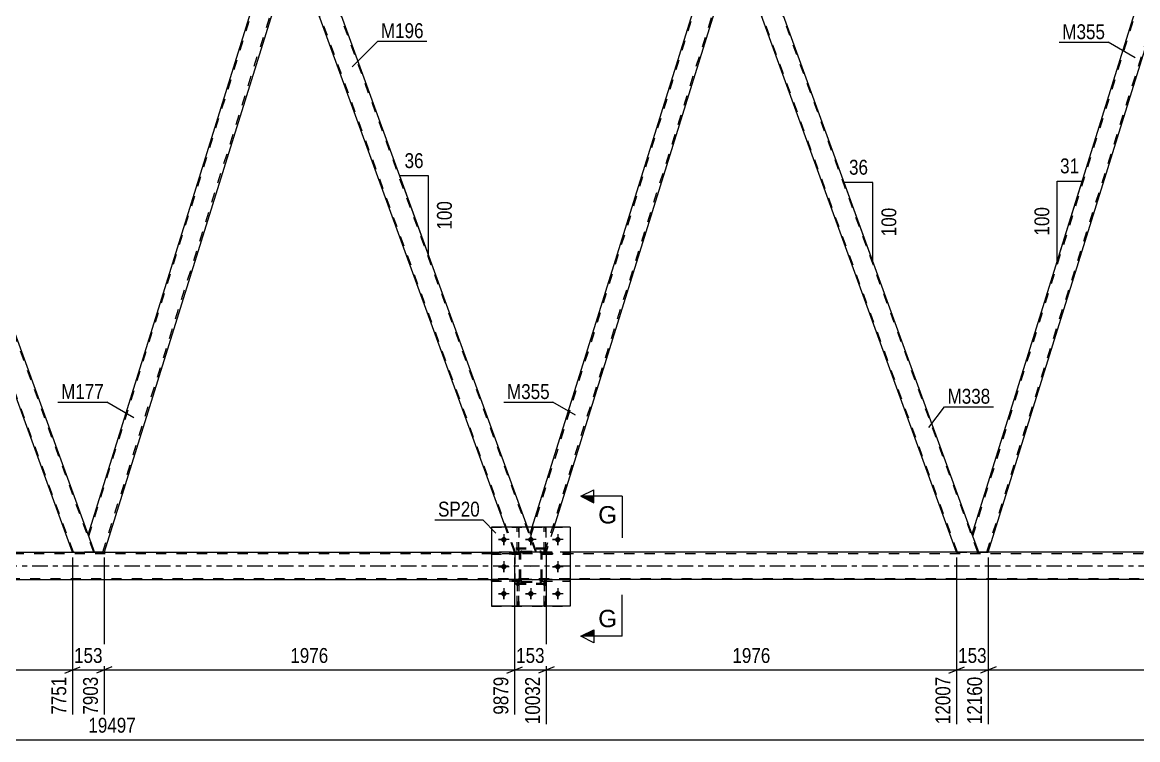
# Model space of a CAD drawing. Header units: millimetres. Extents: x 0 to 841, y 0 to 594.
# Drawn here: x 399.7 to 614.6, y 294.6 to 432.7 of the extents above; entities that cross this region are included whole.
import ezdxf

# ---------------------------------------------------------------- set-up
doc = ezdxf.new("R2010")
doc.units = ezdxf.units.MM
doc.linetypes.add('DXK_LINE_DOT2', pattern=[3.9198, 1.9599, -1.9599])
doc.linetypes.add('DXK_LINE_DOT3', pattern=[5.9187, 2.979, -0.9799, 0.9799, -0.9799])
doc.styles.add('Arial', font='ARIAL.TTF', dxfattribs={"height": 0.2})
doc.styles.add('Arial Narrow', font='ARIALN.TTF', dxfattribs={"height": 0.2})

# ---------------------------------------------------------------- blocks, each defined once
blk = doc.blocks.new('Part-318889761-1549 - 1356')
at = {"color": 7, "linetype": 'DXK_LINE_DOT2'}
for p, q in [((499.88, 325.15), (499.88, 325.47)), ((499.88, 325.47), (505.28, 325.47)), ((499.88, 325.15), (505.28, 325.15)), ((500.48, 325.15), (500.48, 325.47)), ((505.28, 325.47), (505.28, 325.15))]:
    blk.add_line(p, q, dxfattribs=at)
blk = doc.blocks.new('Part-318889761-1484 - 1356')
at = {"color": 7, "linetype": 'DXK_LINE_DOT2'}
for p, q in [((499.88, 330.35), (499.88, 330.67)), ((499.88, 330.67), (505.28, 330.67)), ((499.88, 330.35), (505.28, 330.35)), ((500.48, 330.35), (500.48, 330.67)), ((505.28, 330.67), (505.28, 330.35))]:
    blk.add_line(p, q, dxfattribs=at)
blk = doc.blocks.new('Part-318889761-1481 - 1356')
at = {"color": 2, "linetype": 'Continuous'}
for p, q in [((495.03, 335.51), (495.03, 335.51)), ((495.35, 335.51), (495.03, 335.51)), ((495.35, 335.51), (495.35, 335.51))]:
    blk.add_line(p, q, dxfattribs=at)
at = {"color": 7, "linetype": 'DXK_LINE_DOT2'}
for p, q in [((495.03, 330.67), (495.03, 335.51)), ((495.35, 330.67), (495.35, 335.51)), ((495.03, 331.27), (495.35, 331.27)), ((495.03, 330.67), (495.35, 330.67))]:
    blk.add_line(p, q, dxfattribs=at)
blk = doc.blocks.new('Part-318889761-1498 - 1356')
at = {"color": 7, "linetype": 'DXK_LINE_DOT2'}
for p, q in [((500.23, 320.31), (500.23, 325.15)), ((500.23, 325.15), (500.55, 325.15)), ((500.23, 324.55), (500.55, 324.55)), ((500.55, 325.15), (500.55, 320.31)), ((500.55, 320.31), (500.23, 320.31))]:
    blk.add_line(p, q, dxfattribs=at)
blk = doc.blocks.new('Part-318889761-1550 - 1356')
at = {"color": 7, "linetype": 'DXK_LINE_DOT2'}
for p, q in [((495.77, 330.87), (495.96, 330.91)), ((495.96, 330.91), (495.77, 330.87)), ((495.96, 330.91), (499.4, 330.91)), ((499.4, 330.91), (499.58, 330.87)), ((499.58, 330.87), (499.4, 330.91)), ((495.48, 330.43), (495.51, 330.61)), ((495.51, 330.61), (495.48, 330.43)), ((495.48, 325.39), (495.48, 330.43)), ((495.72, 330.43), (495.74, 330.52)), ((495.72, 325.39), (495.72, 330.43)), ((495.74, 330.52), (495.79, 330.6)), ((495.79, 330.6), (495.86, 330.65)), ((495.86, 330.65), (495.96, 330.67)), ((495.96, 330.67), (499.4, 330.67)), ((499.4, 330.67), (499.49, 330.65)), ((499.49, 330.65), (499.57, 330.6)), ((499.57, 330.6), (499.62, 330.52)), ((499.62, 330.52), (499.64, 330.43)), ((499.64, 325.39), (499.64, 330.43)), ((499.84, 330.61), (499.88, 330.43)), ((499.88, 330.43), (499.84, 330.61)), ((499.88, 325.39), (499.88, 330.43)), ((495.51, 325.21), (495.48, 325.39)), ((495.48, 325.39), (495.51, 325.21)), ((495.74, 325.3), (495.72, 325.39)), ((495.79, 325.22), (495.74, 325.3)), ((495.96, 324.91), (495.77, 324.95)), ((495.77, 324.95), (495.96, 324.91)), ((495.86, 325.17), (495.79, 325.22)), ((495.96, 325.15), (495.86, 325.17)), ((495.96, 325.15), (499.4, 325.15)), ((495.96, 324.91), (499.4, 324.91)), ((499.49, 325.17), (499.4, 325.15)), ((499.58, 324.95), (499.4, 324.91)), ((499.4, 324.91), (499.58, 324.95)), ((499.57, 325.22), (499.49, 325.17)), ((499.62, 325.3), (499.57, 325.22)), ((499.64, 325.39), (499.62, 325.3)), ((499.88, 325.39), (499.84, 325.21)), ((499.84, 325.21), (499.88, 325.39))]:
    blk.add_line(p, q, dxfattribs=at)
at = {"color": 7, "linetype": 'DXK_LINE_DOT3'}
blk.add_line((497.68, 327.91), (497.68, 327.91), dxfattribs=at)
at = {"color": 7, "linetype": 'DXK_LINE_DOT2'}
for centre, start, end in [((495.96, 330.43), 112.5, 157.5), ((495.96, 330.43), 112.5, 157.5), ((499.4, 330.43), 22.5, 67.5), ((499.4, 330.43), 22.5, 67.5), ((495.96, 325.39), 202.5, 247.5), ((495.96, 325.39), 202.5, 247.5), ((499.4, 325.39), 292.5, 337.5), ((499.4, 325.39), 292.5, 337.5)]:
    blk.add_arc(centre, 0.48, start, end, dxfattribs=at)
blk = doc.blocks.new('Part-318889761-1475 - 1356')
at = {"color": 7, "linetype": 'DXK_LINE_DOT2'}
for p, q in [((500.68, 331.31), (494.68, 331.31)), ((494.68, 324.51), (494.68, 331.31)), ((500.68, 324.51), (500.68, 331.31)), ((500.68, 324.51), (494.68, 324.51))]:
    blk.add_line(p, q, dxfattribs=at)
blk = doc.blocks.new('Part-318889761-1490 - 1356')
at = {"color": 2, "linetype": 'Continuous'}
for p, q in [((500.23, 335.51), (500.23, 335.51)), ((500.55, 335.51), (500.23, 335.51)), ((500.55, 335.51), (500.55, 335.51))]:
    blk.add_line(p, q, dxfattribs=at)
at = {"color": 7, "linetype": 'DXK_LINE_DOT2'}
for p, q in [((500.23, 330.67), (500.23, 335.51)), ((500.55, 330.67), (500.55, 335.51)), ((500.23, 331.27), (500.55, 331.27)), ((500.23, 330.67), (500.55, 330.67))]:
    blk.add_line(p, q, dxfattribs=at)
blk = doc.blocks.new('Part-318889761-1491 - 1356')
at = {"color": 7, "linetype": 'DXK_LINE_DOT2'}
for p, q in [((490.08, 325.47), (495.48, 325.47)), ((490.08, 325.15), (490.08, 325.47)), ((495.48, 325.15), (490.08, 325.15)), ((494.88, 325.15), (494.88, 325.47)), ((495.48, 325.47), (495.48, 325.15))]:
    blk.add_line(p, q, dxfattribs=at)
blk = doc.blocks.new('Part-318889761-1701 - 1356')
at = {"color": 7, "linetype": 'DXK_LINE_DOT2'}
for p, q in [((495.03, 330.67), (495.03, 335.51)), ((495.03, 335.51), (495.35, 335.51)), ((495.35, 335.51), (495.35, 330.67)), ((495.03, 331.27), (495.35, 331.27)), ((495.35, 330.67), (495.03, 330.67))]:
    blk.add_line(p, q, dxfattribs=at)
blk = doc.blocks.new('Part-318889761-1548 - 1356')
at = {"color": 7, "linetype": 'DXK_LINE_DOT2'}
for p, q in [((490.08, 330.67), (495.48, 330.67)), ((490.08, 330.35), (490.08, 330.67)), ((495.48, 330.35), (490.08, 330.35)), ((494.88, 330.35), (494.88, 330.67)), ((495.48, 330.67), (495.48, 330.35))]:
    blk.add_line(p, q, dxfattribs=at)
blk = doc.blocks.new('Bolt-318889761-1502 - 1356')
at = {"color": 1, "linetype": 'Continuous'}
for p, q in [((491.44, 333.11), (492.13, 333.11)), ((492.48, 334.15), (492.48, 333.46)), ((493.52, 333.11), (492.82, 333.11)), ((496.64, 333.11), (497.33, 333.11)), ((497.68, 334.15), (497.68, 333.46)), ((498.72, 333.11), (498.02, 333.11)), ((501.84, 333.11), (502.53, 333.11)), ((502.88, 334.15), (502.88, 333.46)), ((503.92, 333.11), (503.22, 333.11)), ((492.48, 332.07), (492.48, 332.76)), ((497.68, 332.07), (497.68, 332.76)), ((502.88, 332.07), (502.88, 332.76)), ((492.48, 328.95), (492.48, 328.26)), ((502.88, 328.95), (502.88, 328.26)), ((491.44, 327.91), (492.13, 327.91)), ((492.48, 326.87), (492.48, 327.56)), ((493.52, 327.91), (492.82, 327.91)), ((501.84, 327.91), (502.53, 327.91)), ((502.88, 326.87), (502.88, 327.56)), ((503.92, 327.91), (503.22, 327.91)), ((491.44, 322.71), (492.13, 322.71)), ((492.48, 323.75), (492.48, 323.06)), ((492.48, 321.67), (492.48, 322.36)), ((493.52, 322.71), (492.82, 322.71)), ((496.64, 322.71), (497.33, 322.71)), ((497.68, 323.75), (497.68, 323.06)), ((497.68, 321.67), (497.68, 322.36)), ((498.72, 322.71), (498.02, 322.71)), ((501.84, 322.71), (502.53, 322.71)), ((502.88, 323.75), (502.88, 323.06)), ((502.88, 321.67), (502.88, 322.36)), ((503.92, 322.71), (503.22, 322.71))]:
    blk.add_line(p, q, dxfattribs=at)
blk = doc.blocks.new('Part-318889761-1503 - 1356')
at = {"color": 7, "linetype": 'DXK_LINE_DOT2'}
for p, q in [((500.68, 331.45), (494.68, 331.45)), ((494.68, 324.65), (494.68, 331.45)), ((500.68, 324.65), (500.68, 331.45)), ((500.68, 324.65), (494.68, 324.65))]:
    blk.add_line(p, q, dxfattribs=at)
blk = doc.blocks.new('Part-318889761-1947 - 1356')
at = {"color": 7, "linetype": 'DXK_LINE_DOT2'}
for p, q in [((100.17, 330.45), (776.18, 330.46)), ((776.18, 330.7), (490.08, 330.7)), ((505.28, 330.7), (490.08, 330.7)), ((99.41, 325.65), (776.18, 325.66)), ((776.18, 325.42), (490.08, 325.42)), ((490.08, 325.42), (505.28, 325.42))]:
    blk.add_line(p, q, dxfattribs=at)
at = {"color": 2, "linetype": 'Continuous'}
for p, q in [((250.06, 330.69), (490.08, 330.7)), ((660.35, 330.7), (505.28, 330.7)), ((250.06, 325.41), (490.08, 325.42)), ((660.35, 325.42), (505.28, 325.42))]:
    blk.add_line(p, q, dxfattribs=at)
at = {"color": 7, "linetype": 'DXK_LINE_DOT3'}
blk.add_line((99.79, 328.05), (776.18, 328.06), dxfattribs=at)
blk = doc.blocks.new('Part-318889761-1580 - 1356')
at = {"color": 7, "linetype": 'DXK_LINE_DOT2'}
for p, q in [((495.77, 330.87), (495.96, 330.91)), ((495.96, 330.91), (495.77, 330.87)), ((495.96, 330.91), (499.4, 330.91)), ((499.4, 330.91), (499.58, 330.87)), ((499.58, 330.87), (499.4, 330.91)), ((495.48, 330.43), (495.51, 330.61)), ((495.51, 330.61), (495.48, 330.43)), ((495.48, 325.39), (495.48, 330.43)), ((495.72, 330.43), (495.74, 330.52)), ((495.72, 325.39), (495.72, 330.43)), ((495.74, 330.52), (495.79, 330.6)), ((495.79, 330.6), (495.86, 330.65)), ((495.86, 330.65), (495.96, 330.67)), ((495.96, 330.67), (499.4, 330.67)), ((499.4, 330.67), (499.49, 330.65)), ((499.49, 330.65), (499.57, 330.6)), ((499.57, 330.6), (499.62, 330.52)), ((499.62, 330.52), (499.64, 330.43)), ((499.64, 325.39), (499.64, 330.43)), ((499.84, 330.61), (499.88, 330.43)), ((499.88, 330.43), (499.84, 330.61)), ((499.88, 325.39), (499.88, 330.43)), ((495.51, 325.21), (495.48, 325.39)), ((495.48, 325.39), (495.51, 325.21)), ((495.74, 325.3), (495.72, 325.39)), ((495.79, 325.22), (495.74, 325.3)), ((495.96, 324.91), (495.77, 324.95)), ((495.77, 324.95), (495.96, 324.91)), ((495.86, 325.17), (495.79, 325.22)), ((495.96, 325.15), (495.86, 325.17)), ((495.96, 325.15), (499.4, 325.15)), ((495.96, 324.91), (499.4, 324.91)), ((499.49, 325.17), (499.4, 325.15)), ((499.58, 324.95), (499.4, 324.91)), ((499.4, 324.91), (499.58, 324.95)), ((499.57, 325.22), (499.49, 325.17)), ((499.62, 325.3), (499.57, 325.22)), ((499.64, 325.39), (499.62, 325.3)), ((499.88, 325.39), (499.84, 325.21)), ((499.84, 325.21), (499.88, 325.39))]:
    blk.add_line(p, q, dxfattribs=at)
at = {"color": 7, "linetype": 'DXK_LINE_DOT3'}
blk.add_line((497.68, 327.91), (497.68, 327.91), dxfattribs=at)
at = {"color": 7, "linetype": 'DXK_LINE_DOT2'}
for centre, start, end in [((495.96, 330.43), 112.5, 157.5), ((495.96, 330.43), 112.5, 157.5), ((499.4, 330.43), 22.5, 67.5), ((499.4, 330.43), 22.5, 67.5), ((495.96, 325.39), 202.5, 247.5), ((495.96, 325.39), 202.5, 247.5), ((499.4, 325.39), 292.5, 337.5), ((499.4, 325.39), 292.5, 337.5)]:
    blk.add_arc(centre, 0.48, start, end, dxfattribs=at)
blk = doc.blocks.new('Part-318889761-1643 - 1356')
at = {"color": 7, "linetype": 'DXK_LINE_DOT2'}
for p, q in [((497.67, 333.79), (534.09, 450.63)), ((534.34, 450.63), (533.83, 450.63)), ((500.39, 330.7), (536.96, 448.04)), ((537.1, 447.66), (537.08, 447.71)), ((537.1, 447.66), (537.08, 447.71)), ((497.53, 334.17), (497.95, 335.51)), ((502.14, 335.51), (500.64, 330.7)), ((498.79, 330.7), (497.53, 334.17)), ((500.64, 330.7), (498.79, 330.7))]:
    blk.add_line(p, q, dxfattribs=at)
at = {"color": 2, "linetype": 'Continuous'}
for p, q in [((497.95, 335.51), (533.83, 450.63)), ((536.02, 450.63), (534.34, 450.63)), ((537.08, 447.71), (536.02, 450.63)), ((502.14, 335.51), (537.1, 447.66))]:
    blk.add_line(p, q, dxfattribs=at)
blk = doc.blocks.new('Part-318889761-1665 - 1356')
at = {"color": 7, "linetype": 'DXK_LINE_DOT2'}
for p, q in [((536.04, 450.63), (536.02, 450.63)), ((536.02, 450.63), (536.36, 450.63)), ((537.08, 447.71), (536.02, 450.63)), ((579.84, 330.7), (536.19, 450.63)), ((540.27, 450.63), (539.93, 450.63)), ((539.93, 450.63), (540.1, 450.63)), ((583.76, 330.7), (540.1, 450.63)), ((583.93, 330.7), (582.68, 334.12)), ((579.67, 330.7), (583.93, 330.7))]:
    blk.add_line(p, q, dxfattribs=at)
at = {"color": 2, "linetype": 'Continuous'}
for p, q in [((539.93, 450.63), (536.36, 450.63)), ((582.68, 334.12), (540.27, 450.63)), ((579.67, 330.7), (537.08, 447.71))]:
    blk.add_line(p, q, dxfattribs=at)
blk = doc.blocks.new('Part-318889761-1680 - 1356')
at = {"color": 7, "linetype": 'DXK_LINE_DOT2'}
for p, q in [((495.03, 320.31), (495.03, 325.15)), ((495.03, 325.15), (495.35, 325.15)), ((495.03, 324.55), (495.35, 324.55)), ((495.35, 325.15), (495.35, 320.31)), ((495.35, 320.31), (495.03, 320.31))]:
    blk.add_line(p, q, dxfattribs=at)
blk = doc.blocks.new('Part-318889761-1690 - 1356')
at = {"color": 2, "linetype": 'Continuous'}
for p, q in [((365.28, 451.91), (365.31, 451.91)), ((365.31, 451.91), (365.38, 451.91)), ((365.38, 451.91), (365.62, 451.91)), ((369.54, 451.91), (365.62, 451.91)), ((412.41, 334.12), (369.54, 451.91)), ((409.4, 330.7), (366.81, 447.71))]:
    blk.add_line(p, q, dxfattribs=at)
at = {"color": 7, "linetype": 'DXK_LINE_DOT2'}
for p, q in [((365.28, 451.91), (365.38, 451.91)), ((365.28, 451.91), (366.81, 447.71)), ((409.57, 330.7), (365.45, 451.91)), ((365.47, 451.91), (365.45, 451.91)), ((365.45, 451.91), (365.47, 451.91)), ((365.49, 451.91), (365.47, 451.91)), ((413.49, 330.7), (369.37, 451.91)), ((413.66, 330.7), (412.41, 334.12)), ((413.66, 330.7), (409.4, 330.7))]:
    blk.add_line(p, q, dxfattribs=at)
blk = doc.blocks.new('Part-318889761-1900 - 1356')
at = {"color": 2, "linetype": 'Continuous'}
for p, q in [((582.66, 334.17), (618.97, 450.63)), ((621.15, 450.63), (619.47, 450.63)), ((622.21, 447.71), (621.15, 450.63)), ((585.77, 330.7), (622.23, 447.66)), ((583.93, 330.7), (582.68, 334.12))]:
    blk.add_line(p, q, dxfattribs=at)
at = {"color": 7, "linetype": 'DXK_LINE_DOT2'}
for p, q in [((582.8, 333.79), (619.22, 450.63)), ((619.47, 450.63), (618.97, 450.63)), ((585.52, 330.7), (622.1, 448.04)), ((622.23, 447.66), (622.21, 447.71)), ((622.23, 447.66), (622.21, 447.71)), ((582.68, 334.12), (582.66, 334.17)), ((583.93, 330.7), (585.77, 330.7))]:
    blk.add_line(p, q, dxfattribs=at)
blk = doc.blocks.new('Part-318889761-1776 - 1356')
at = {"color": 7, "linetype": 'DXK_LINE_DOT2'}
for p, q in [((490.08, 335.51), (505.28, 335.51)), ((490.08, 335.51), (490.08, 320.31)), ((505.28, 335.51), (505.28, 320.31)), ((490.08, 320.31), (505.28, 320.31))]:
    blk.add_line(p, q, dxfattribs=at)
blk = doc.blocks.new('Part-318889761-1824 - 1356')
at = {"color": 7, "linetype": 'DXK_LINE_DOT2'}
for p, q in [((495.35, 325.15), (495.03, 325.15)), ((495.03, 325.15), (495.03, 320.31)), ((495.03, 324.55), (495.35, 324.55)), ((495.35, 320.31), (495.35, 325.15)), ((495.03, 320.31), (495.35, 320.31))]:
    blk.add_line(p, q, dxfattribs=at)
blk = doc.blocks.new('Part-318889761-1857 - 1356')
at = {"color": 2, "linetype": 'Continuous'}
for p, q in [((450.42, 451.91), (450.44, 451.91)), ((450.44, 451.91), (450.52, 451.91)), ((450.52, 451.91), (450.76, 451.91)), ((450.76, 451.91), (454.67, 451.91)), ((497.04, 335.51), (454.67, 451.91)), ((492.78, 335.51), (451.95, 447.71))]:
    blk.add_line(p, q, dxfattribs=at)
at = {"color": 7, "linetype": 'DXK_LINE_DOT2'}
for p, q in [((450.42, 451.91), (450.52, 451.91)), ((451.95, 447.71), (450.42, 451.91)), ((494.71, 330.7), (450.59, 451.91)), ((450.6, 451.91), (450.59, 451.91)), ((450.59, 451.91), (450.6, 451.91)), ((450.63, 451.91), (450.6, 451.91)), ((498.62, 330.7), (454.5, 451.91)), ((494.54, 330.7), (492.78, 335.51)), ((498.79, 330.7), (497.04, 335.51)), ((498.79, 330.7), (494.54, 330.7))]:
    blk.add_line(p, q, dxfattribs=at)
blk = doc.blocks.new('Part-318889761-1863 - 1356')
at = {"color": 7, "linetype": 'DXK_LINE_DOT2'}
for p, q in [((500.55, 325.15), (500.23, 325.15)), ((500.23, 325.15), (500.23, 320.31)), ((500.23, 324.55), (500.55, 324.55)), ((500.55, 320.31), (500.55, 325.15)), ((500.23, 320.31), (500.55, 320.31))]:
    blk.add_line(p, q, dxfattribs=at)
blk = doc.blocks.new('Bolt-318889761-1864 - 1356')
at = {"linetype": 'Continuous'}
for points in [[(493, 333.11, -1), (491.96, 333.11, -1)], [(498.2, 333.11, -1), (497.16, 333.11, -1)], [(503.4, 333.11, -1), (502.36, 333.11, -1)], [(493, 327.91, -1), (491.96, 327.91, -1)], [(503.4, 327.91, -1), (502.36, 327.91, -1)], [(493, 322.71, -1), (491.96, 322.71, -1)], [(498.2, 322.71, -1), (497.16, 322.71, -1)], [(503.4, 322.71, -1), (502.36, 322.71, -1)]]:
    blk.add_hatch(color=1, dxfattribs=at).paths.add_polyline_path(points)
at = {"color": 1, "linetype": 'Continuous'}
for p, q in [((493.52, 333.11), (491.44, 333.11)), ((492.48, 334.15), (492.48, 332.07)), ((498.72, 333.11), (496.64, 333.11)), ((497.68, 334.15), (497.68, 332.07)), ((503.92, 333.11), (501.84, 333.11)), ((502.88, 334.15), (502.88, 332.07)), ((492.48, 328.95), (492.48, 326.87)), ((502.88, 328.95), (502.88, 326.87)), ((493.52, 327.91), (491.44, 327.91)), ((503.92, 327.91), (501.84, 327.91)), ((493.52, 322.71), (491.44, 322.71)), ((492.48, 323.75), (492.48, 321.67)), ((498.72, 322.71), (496.64, 322.71)), ((497.68, 323.75), (497.68, 321.67)), ((503.92, 322.71), (501.84, 322.71)), ((502.88, 323.75), (502.88, 321.67))]:
    blk.add_line(p, q, dxfattribs=at)
blk = doc.blocks.new('Part-318889761-1883 - 1356')
at = {"color": 7, "linetype": 'DXK_LINE_DOT2'}
for p, q in [((495.48, 325.47), (490.08, 325.47)), ((490.08, 325.47), (490.08, 325.15)), ((490.08, 325.15), (495.48, 325.15)), ((494.88, 325.15), (494.88, 325.47)), ((495.48, 325.15), (495.48, 325.47))]:
    blk.add_line(p, q, dxfattribs=at)
blk = doc.blocks.new('Part-318889761-1892 - 1356')
at = {"color": 7, "linetype": 'DXK_LINE_DOT2'}
for p, q in [((499.88, 330.67), (505.28, 330.67)), ((499.88, 330.67), (499.88, 330.35)), ((499.88, 330.35), (505.28, 330.35)), ((500.48, 330.35), (500.48, 330.67)), ((505.28, 330.35), (505.28, 330.67))]:
    blk.add_line(p, q, dxfattribs=at)
blk = doc.blocks.new('Part-318889761-1895 - 1356')
at = {"color": 7, "linetype": 'DXK_LINE_DOT2'}
for p, q in [((499.88, 325.47), (505.28, 325.47)), ((499.88, 325.47), (499.88, 325.15)), ((499.88, 325.15), (505.28, 325.15)), ((500.48, 325.15), (500.48, 325.47)), ((505.28, 325.15), (505.28, 325.47))]:
    blk.add_line(p, q, dxfattribs=at)
blk = doc.blocks.new('Part-318889761-1912 - 1356')
at = {"color": 2, "linetype": 'Continuous'}
for p, q in [((449.1, 451.91), (412.4, 334.17)), ((449.14, 451.91), (449.1, 451.91)), ((449.14, 451.91), (449.6, 451.91)), ((449.6, 451.91), (450.42, 451.91)), ((450.42, 451.91), (451.95, 447.71)), ((451.96, 447.66), (415.5, 330.7)), ((413.66, 330.7), (412.41, 334.12))]:
    blk.add_line(p, q, dxfattribs=at)
at = {"color": 7, "linetype": 'DXK_LINE_DOT2'}
for p, q in [((412.53, 333.79), (449.35, 451.91)), ((449.6, 451.91), (449.25, 451.91)), ((415.25, 330.7), (451.83, 448.04)), ((451.95, 447.71), (451.96, 447.66)), ((412.4, 334.17), (412.41, 334.12)), ((415.5, 330.7), (413.66, 330.7))]:
    blk.add_line(p, q, dxfattribs=at)
blk = doc.blocks.new('Part-318889761-1932 - 1356')
at = {"color": 7, "linetype": 'DXK_LINE_DOT2'}
for p, q in [((495.48, 330.67), (490.08, 330.67)), ((490.08, 330.67), (490.08, 330.35)), ((490.08, 330.35), (495.48, 330.35)), ((494.88, 330.35), (494.88, 330.67)), ((495.48, 330.35), (495.48, 330.67))]:
    blk.add_line(p, q, dxfattribs=at)
blk = doc.blocks.new('Part-318889761-1952 - 1356')
at = {"color": 2, "linetype": 'Continuous'}
for p, q in [((505.28, 335.51), (490.08, 335.51)), ((490.08, 335.51), (490.08, 320.31)), ((505.28, 335.51), (505.28, 320.31)), ((505.28, 320.31), (490.08, 320.31))]:
    blk.add_line(p, q, dxfattribs=at)
blk = doc.blocks.new('Part-318889761-1955 - 1356')
at = {"color": 7, "linetype": 'DXK_LINE_DOT2'}
for p, q in [((500.23, 330.67), (500.23, 335.51)), ((500.23, 335.51), (500.55, 335.51)), ((500.55, 335.51), (500.55, 330.67)), ((500.23, 331.27), (500.55, 331.27)), ((500.55, 330.67), (500.23, 330.67))]:
    blk.add_line(p, q, dxfattribs=at)
blk = doc.blocks.new('StraightDimension-318889761-37472 - 1356')
at = {"color": 7, "linetype": 'Continuous'}
for p, q in [((579.67, 329.7), (579.67, 297.59)), ((585.77, 329.7), (585.77, 297.59)), ((578.17, 307.43), (581.17, 308.63)), ((579.67, 308.03), (585.77, 308.03)), ((587.27, 308.63), (584.27, 307.43))]:
    blk.add_line(p, q, dxfattribs=at)
at = {"color": 0}
blk.add_wipeout([(586.06, 308.78), (586.06, 312.98), (579.38, 312.98), (579.38, 308.78)], dxfattribs=at)
at = {"color": 0, "linetype": 'Continuous'}
blk.add_wipeout([(585.17, 307.33), (580.97, 307.33), (580.97, 296.99), (585.17, 296.99)], dxfattribs=at)
at = {"color": 3, "style": 'Arial Narrow'}
blk.add_text('153', height=2.863, dxfattribs=at).set_placement((579.98, 309.38))
at = {"color": 3, "linetype": 'Continuous', "style": 'Arial Narrow'}
blk.add_text('12160', height=2.863, rotation=90.0002, dxfattribs=at).set_placement((584.57, 297.59))
blk = doc.blocks.new('StraightDimension-318889761-37473 - 1356')
at = {"color": 7, "linetype": 'Continuous'}
for p, q in [((500.64, 329.7), (500.64, 297.59)), ((579.67, 329.7), (579.67, 297.59)), ((502.14, 308.63), (499.14, 307.43)), ((500.64, 308.03), (579.67, 308.03)), ((578.17, 307.43), (581.17, 308.63))]:
    blk.add_line(p, q, dxfattribs=at)
at = {"color": 0}
blk.add_wipeout([(544.41, 308.78), (544.41, 312.98), (535.9, 312.98), (535.9, 308.78)], dxfattribs=at)
at = {"color": 0, "linetype": 'Continuous'}
blk.add_wipeout([(579.07, 307.33), (574.87, 307.33), (574.87, 296.99), (579.07, 296.99)], dxfattribs=at)
at = {"color": 3, "style": 'Arial Narrow'}
blk.add_text('1976', height=2.863, dxfattribs=at).set_placement((536.5, 309.38))
at = {"color": 3, "linetype": 'Continuous', "style": 'Arial Narrow'}
blk.add_text('12007', height=2.863, rotation=90.0002, dxfattribs=at).set_placement((578.47, 297.59))
blk = doc.blocks.new('StraightDimension-318889761-37474 - 1356')
at = {"color": 7, "linetype": 'Continuous'}
for p, q in [((494.54, 329.7), (494.54, 299.42)), ((500.64, 329.7), (500.64, 297.59)), ((493.04, 307.43), (496.04, 308.63)), ((494.54, 308.03), (500.64, 308.03)), ((502.14, 308.63), (499.14, 307.43))]:
    blk.add_line(p, q, dxfattribs=at)
at = {"color": 0}
blk.add_wipeout([(500.93, 308.78), (500.93, 312.98), (494.25, 312.98), (494.25, 308.78)], dxfattribs=at)
at = {"color": 0, "linetype": 'Continuous'}
blk.add_wipeout([(500.04, 307.33), (495.84, 307.33), (495.84, 296.99), (500.04, 296.99)], dxfattribs=at)
at = {"color": 3, "style": 'Arial Narrow'}
blk.add_text('153', height=2.863, dxfattribs=at).set_placement((494.85, 309.38))
at = {"color": 3, "linetype": 'Continuous', "style": 'Arial Narrow'}
blk.add_text('10032', height=2.863, rotation=90.0002, dxfattribs=at).set_placement((499.44, 297.59))
blk = doc.blocks.new('StraightDimension-318889761-2818 - 1356')
at = {"color": 7, "linetype": 'Continuous'}
blk.add_line((47.02, 294.6), (787.04, 294.6), dxfattribs=at)
at = {"color": 0}
blk.add_wipeout([(422.2, 295.35), (422.2, 299.55), (411.86, 299.55), (411.86, 295.35)], dxfattribs=at)
at = {"color": 3, "style": 'Arial Narrow'}
blk.add_text('19497', height=2.863, dxfattribs=at).set_placement((412.46, 295.95))
blk = doc.blocks.new('StraightDimension-318889761-37475 - 1356')
at = {"color": 7, "linetype": 'Continuous'}
for p, q in [((415.5, 329.7), (415.5, 299.42)), ((494.54, 329.7), (494.54, 299.42)), ((417, 308.63), (414, 307.43)), ((415.5, 308.03), (494.54, 308.03)), ((493.04, 307.43), (496.04, 308.63))]:
    blk.add_line(p, q, dxfattribs=at)
at = {"color": 0}
blk.add_wipeout([(459.28, 308.78), (459.28, 312.98), (450.76, 312.98), (450.76, 308.78)], dxfattribs=at)
at = {"color": 0, "linetype": 'Continuous'}
blk.add_wipeout([(493.94, 307.33), (489.74, 307.33), (489.74, 298.82), (493.94, 298.82)], dxfattribs=at)
at = {"color": 3, "style": 'Arial Narrow'}
blk.add_text('1976', height=2.863, dxfattribs=at).set_placement((451.36, 309.38))
at = {"color": 3, "linetype": 'Continuous', "style": 'Arial Narrow'}
blk.add_text('9879', height=2.863, rotation=90.0002, dxfattribs=at).set_placement((493.34, 299.42))
blk = doc.blocks.new('AngleDimension-318889761-2955 - 1356')
at = {"color": 7, "linetype": 'Continuous'}
for p, q in [((477.07, 390.39), (472.42, 403.16)), ((477.96, 403.16), (472.42, 403.16)), ((477.96, 387.94), (472.42, 403.16)), ((477.96, 387.94), (477.96, 403.16))]:
    blk.add_line(p, q, dxfattribs=at)
at = {"color": 0}
for points in [[(477.62, 404.06), (477.62, 408.26), (472.76, 408.26), (472.76, 404.06)], [(483.06, 398.89), (478.86, 398.89), (478.86, 392.21), (483.06, 392.21)]]:
    blk.add_wipeout(points, dxfattribs=at)
at = {"color": 3, "style": 'Arial Narrow'}
blk.add_text('36', height=2.863, dxfattribs=at).set_placement((473.36, 404.66))
blk.add_text('100', height=2.863, rotation=90.0002, dxfattribs=at).set_placement((482.46, 392.81))
blk = doc.blocks.new('AngleDimension-318889761-2969 - 1356')
at = {"color": 7, "linetype": 'Continuous'}
for p, q in [((599.03, 402.14), (603.85, 402.14)), ((599.03, 386.68), (603.85, 402.14)), ((599.03, 386.68), (599.03, 402.14)), ((599.54, 388.32), (603.85, 402.14))]:
    blk.add_line(p, q, dxfattribs=at)
at = {"color": 0}
for points in [[(603.87, 403.04), (603.87, 407.24), (599.01, 407.24), (599.01, 403.04)], [(598.13, 397.75), (593.93, 397.75), (593.93, 391.07), (598.13, 391.07)]]:
    blk.add_wipeout(points, dxfattribs=at)
at = {"color": 3, "style": 'Arial Narrow'}
blk.add_text('31', height=2.863, dxfattribs=at).set_placement((599.61, 403.64))
blk.add_text('100', height=2.863, rotation=90.0002, dxfattribs=at).set_placement((597.53, 391.67))
blk = doc.blocks.new('AngleDimension-318889761-2983 - 1356')
at = {"color": 7, "linetype": 'Continuous'}
for p, q in [((562.66, 389.11), (558.02, 401.88)), ((563.56, 401.88), (558.02, 401.88)), ((563.56, 386.66), (558.02, 401.88)), ((563.56, 386.66), (563.56, 401.88))]:
    blk.add_line(p, q, dxfattribs=at)
at = {"color": 0}
for points in [[(563.22, 402.78), (563.22, 406.98), (558.36, 406.98), (558.36, 402.78)], [(568.66, 397.61), (564.46, 397.61), (564.46, 390.93), (568.66, 390.93)]]:
    blk.add_wipeout(points, dxfattribs=at)
at = {"color": 3, "style": 'Arial Narrow'}
blk.add_text('36', height=2.863, dxfattribs=at).set_placement((558.96, 403.38))
blk.add_text('100', height=2.863, rotation=90.0002, dxfattribs=at).set_placement((568.06, 391.53))
blk = doc.blocks.new('StraightDimension-318889761-37471 - 1356')
at = {"color": 7, "linetype": 'Continuous'}
for p, q in [((585.77, 329.7), (585.77, 297.59)), ((664.8, 329.7), (664.8, 297.59)), ((587.27, 308.63), (584.27, 307.43)), ((585.77, 308.03), (664.8, 308.03)), ((663.3, 307.43), (666.3, 308.63))]:
    blk.add_line(p, q, dxfattribs=at)
at = {"color": 0}
blk.add_wipeout([(629.54, 308.78), (629.54, 312.98), (621.03, 312.98), (621.03, 308.78)], dxfattribs=at)
at = {"color": 0, "linetype": 'Continuous'}
blk.add_wipeout([(664.2, 307.33), (660, 307.33), (660, 296.99), (664.2, 296.99)], dxfattribs=at)
at = {"color": 3, "style": 'Arial Narrow'}
blk.add_text('1976', height=2.863, dxfattribs=at).set_placement((621.63, 309.38))
at = {"color": 3, "linetype": 'Continuous', "style": 'Arial Narrow'}
blk.add_text('14136', height=2.863, rotation=90.0002, dxfattribs=at).set_placement((663.6, 297.59))
blk = doc.blocks.new('StraightDimension-318889761-37476 - 1356')
at = {"color": 7, "linetype": 'Continuous'}
for p, q in [((409.4, 329.7), (409.4, 299.42)), ((415.5, 329.7), (415.5, 299.42)), ((407.9, 307.43), (410.9, 308.63)), ((409.4, 308.03), (415.5, 308.03)), ((417, 308.63), (414, 307.43))]:
    blk.add_line(p, q, dxfattribs=at)
at = {"color": 0}
blk.add_wipeout([(415.8, 308.78), (415.8, 312.98), (409.11, 312.98), (409.11, 308.78)], dxfattribs=at)
at = {"color": 0, "linetype": 'Continuous'}
blk.add_wipeout([(414.9, 307.33), (410.7, 307.33), (410.7, 298.82), (414.9, 298.82)], dxfattribs=at)
at = {"color": 3, "style": 'Arial Narrow'}
blk.add_text('153', height=2.863, dxfattribs=at).set_placement((409.71, 309.38))
at = {"color": 3, "linetype": 'Continuous', "style": 'Arial Narrow'}
blk.add_text('7903', height=2.863, rotation=90.0002, dxfattribs=at).set_placement((414.3, 299.42))
blk = doc.blocks.new('StraightDimension-318889761-37477 - 1356')
at = {"color": 7, "linetype": 'Continuous'}
for p, q in [((330.39, 329.69), (330.39, 299.42)), ((409.4, 329.69), (409.4, 299.42)), ((331.89, 308.63), (328.89, 307.43)), ((330.39, 308.03), (409.4, 308.03)), ((407.9, 307.43), (410.9, 308.63))]:
    blk.add_line(p, q, dxfattribs=at)
at = {"color": 0}
blk.add_wipeout([(374.15, 308.78), (374.15, 312.98), (365.64, 312.98), (365.64, 308.78)], dxfattribs=at)
at = {"color": 0, "linetype": 'Continuous'}
blk.add_wipeout([(408.8, 307.33), (404.6, 307.33), (404.6, 298.82), (408.8, 298.82)], dxfattribs=at)
at = {"color": 3, "style": 'Arial Narrow'}
blk.add_text('1975', height=2.863, dxfattribs=at).set_placement((366.24, 309.38))
at = {"color": 3, "linetype": 'Continuous', "style": 'Arial Narrow'}
blk.add_text('7751', height=2.863, rotation=90.0002, dxfattribs=at).set_placement((408.2, 299.42))
blk = doc.blocks.new('Mark-318889761-1639 - 1356')
at = {"color": 0}
blk.add_wipeout([(501.32, 360.19), (501.32, 363.19), (493.09, 363.19), (493.09, 360.19)], dxfattribs=at)
blk.add_wipeout([(501.32, 360.19), (501.32, 363.19), (493.09, 363.19), (493.09, 360.19)], dxfattribs=at)
at = {"color": 30, "linetype": 'Continuous'}
for p in [(492.49, 359.59), (506.25, 357.09)]:
    blk.add_line(p, (501.92, 359.59), dxfattribs=at)
at = {"color": 3, "style": 'Arial Narrow'}
blk.add_text('M355', height=2.863, dxfattribs=at).set_placement((493.09, 360.19))
blk = doc.blocks.new('Mark-318889761-1661 - 1356')
at = {"color": 0}
blk.add_wipeout([(586.17, 359.29), (586.17, 362.29), (577.94, 362.29), (577.94, 359.29)], dxfattribs=at)
blk.add_wipeout([(586.17, 359.29), (586.17, 362.29), (577.94, 362.29), (577.94, 359.29)], dxfattribs=at)
at = {"color": 30, "linetype": 'Continuous'}
for p, q in [((574.33, 354.69), (577.34, 358.69)), ((577.34, 358.69), (586.77, 358.69))]:
    blk.add_line(p, q, dxfattribs=at)
at = {"color": 3, "style": 'Arial Narrow'}
blk.add_text('M338', height=2.863, dxfattribs=at).set_placement((577.94, 359.29))
blk = doc.blocks.new('Mark-318889761-1908 - 1356')
at = {"color": 0}
blk.add_wipeout([(415.44, 360.19), (415.44, 363.19), (407.21, 363.19), (407.21, 360.19)], dxfattribs=at)
blk.add_wipeout([(415.44, 360.19), (415.44, 363.19), (407.21, 363.19), (407.21, 360.19)], dxfattribs=at)
at = {"color": 30, "linetype": 'Continuous'}
for p in [(406.61, 359.59), (421.23, 356.59)]:
    blk.add_line(p, (416.04, 359.59), dxfattribs=at)
at = {"color": 3, "style": 'Arial Narrow'}
blk.add_text('M177', height=2.863, dxfattribs=at).set_placement((407.21, 360.19))
blk = doc.blocks.new('Mark-318889761-1896 - 1356')
at = {"color": 0}
blk.add_wipeout([(608.26, 429.47), (608.26, 432.47), (600.04, 432.47), (600.04, 429.47)], dxfattribs=at)
blk.add_wipeout([(608.26, 429.47), (608.26, 432.47), (600.04, 432.47), (600.04, 429.47)], dxfattribs=at)
at = {"color": 30, "linetype": 'Continuous'}
for p in [(599.44, 428.87), (614.06, 425.87)]:
    blk.add_line(p, (608.86, 428.87), dxfattribs=at)
at = {"color": 3, "style": 'Arial Narrow'}
blk.add_text('M355', height=2.863, dxfattribs=at).set_placement((600.04, 429.47))
blk = doc.blocks.new('Mark-318889761-1853 - 1356')
at = {"color": 0}
blk.add_wipeout([(477.03, 429.68), (477.03, 432.68), (468.81, 432.68), (468.81, 429.68)], dxfattribs=at)
blk.add_wipeout([(477.03, 429.68), (477.03, 432.68), (468.81, 432.68), (468.81, 429.68)], dxfattribs=at)
at = {"color": 30, "linetype": 'Continuous'}
for p, q in [((463.26, 424.13), (468.21, 429.08)), ((468.21, 429.08), (477.63, 429.08))]:
    blk.add_line(p, q, dxfattribs=at)
at = {"color": 3, "style": 'Arial Narrow'}
blk.add_text('M196', height=2.863, dxfattribs=at).set_placement((468.81, 429.68))
blk = doc.blocks.new('Mark-318889761-1948 - 1356')
at = {"color": 0}
blk.add_wipeout([(487.84, 337.56), (487.84, 340.56), (479.81, 340.56), (479.81, 337.56)], dxfattribs=at)
blk.add_wipeout([(487.84, 337.56), (487.84, 340.56), (479.81, 340.56), (479.81, 337.56)], dxfattribs=at)
at = {"color": 30, "linetype": 'Continuous'}
for p in [(479.21, 336.96), (490.96, 334.39)]:
    blk.add_line(p, (488.44, 336.96), dxfattribs=at)
at = {"color": 3, "style": 'Arial Narrow'}
blk.add_text('SP20', height=2.863, dxfattribs=at).set_placement((479.81, 337.56))
blk = doc.blocks.new('SectionMark-318889761-3145 - 1356')
at = {"color": 6, "linetype": 'Continuous'}
for p, q in [((507.28, 341.48), (509.78, 342.73)), ((515.28, 341.48), (507.28, 341.48)), ((515.28, 314.51), (507.28, 314.51)), ((509.78, 313.26), (507.28, 314.51))]:
    blk.add_line(p, q, dxfattribs=at)
at = {"color": 0, "linetype": 'Continuous'}
for points in [[(514.28, 336.23), (514.28, 339.73), (510.65, 339.73), (510.65, 336.23)], [(514.28, 316.26), (514.28, 319.76), (510.65, 319.76), (510.65, 316.26)]]:
    blk.add_wipeout(points, dxfattribs=at)
at = {"linetype": 'Continuous'}
for points in [[(509.78, 341.48), (509.78, 340.23), (507.28, 341.48)], [(509.78, 315.76), (509.78, 314.51), (507.28, 314.51)]]:
    blk.add_hatch(color=6, dxfattribs=at).paths.add_polyline_path(points)
at = {"color": 6, "linetype": 'Continuous'}
for p, q in [((509.78, 340.23), (509.78, 342.73)), ((507.28, 341.48), (509.78, 340.23)), ((515.28, 341.48), (515.28, 333.48)), ((515.28, 314.51), (515.28, 322.51)), ((507.28, 314.51), (509.78, 315.76)), ((509.78, 315.76), (509.78, 313.26))]:
    blk.add_line(p, q, dxfattribs=at)
at = {"color": 3, "linetype": 'Continuous', "style": 'Arial'}
for p in [(510.65, 336.23), (510.65, 316.26)]:
    blk.add_text('G', height=3.34, dxfattribs=at).set_placement(p)

msp = doc.modelspace()

# ---------------------------------------------------------------- block references
for name in ['Part-318889761-1690 - 1356', 'Part-318889761-1912 - 1356', 'Part-318889761-1857 - 1356', 'Part-318889761-1643 - 1356', 'Part-318889761-1665 - 1356', 'Part-318889761-1900 - 1356', 'Part-318889761-1776 - 1356', 'Part-318889761-1952 - 1356', 'Part-318889761-1481 - 1356', 'Part-318889761-1701 - 1356', 'Part-318889761-1490 - 1356', 'Part-318889761-1955 - 1356', 'Bolt-318889761-1502 - 1356', 'Bolt-318889761-1864 - 1356', 'Part-318889761-1503 - 1356', 'Part-318889761-1475 - 1356', 'Part-318889761-1550 - 1356', 'Part-318889761-1580 - 1356', 'Part-318889761-1947 - 1356', 'Part-318889761-1548 - 1356', 'Part-318889761-1932 - 1356', 'Part-318889761-1484 - 1356', 'Part-318889761-1892 - 1356', 'Part-318889761-1491 - 1356', 'Part-318889761-1883 - 1356', 'Part-318889761-1680 - 1356', 'Part-318889761-1824 - 1356', 'Part-318889761-1549 - 1356', 'Part-318889761-1895 - 1356', 'Part-318889761-1498 - 1356', 'Part-318889761-1863 - 1356']:
    msp.add_blockref(name, (0, 0))

# ---------------------------------------------------------------- next in the draw order: block references
msp.add_blockref('StraightDimension-318889761-37472 - 1356', (0, 0))

# ---------------------------------------------------------------- next in the draw order: block references
msp.add_blockref('StraightDimension-318889761-37473 - 1356', (0, 0))

# ---------------------------------------------------------------- next in the draw order: block references
msp.add_blockref('StraightDimension-318889761-37474 - 1356', (0, 0))

# ---------------------------------------------------------------- next in the draw order: block references
msp.add_blockref('StraightDimension-318889761-2818 - 1356', (0, 0))

# ---------------------------------------------------------------- next in the draw order: block references
for name in ['Mark-318889761-1853 - 1356', 'Mark-318889761-1896 - 1356', 'AngleDimension-318889761-2955 - 1356', 'AngleDimension-318889761-2983 - 1356', 'AngleDimension-318889761-2969 - 1356', 'Mark-318889761-1908 - 1356', 'Mark-318889761-1639 - 1356', 'Mark-318889761-1661 - 1356', 'SectionMark-318889761-3145 - 1356', 'Mark-318889761-1948 - 1356', 'StraightDimension-318889761-37475 - 1356', 'StraightDimension-318889761-37471 - 1356']:
    msp.add_blockref(name, (0, 0))

# ---------------------------------------------------------------- next in the draw order: block references
msp.add_blockref('StraightDimension-318889761-37476 - 1356', (0, 0))

# ---------------------------------------------------------------- next in the draw order: block references
msp.add_blockref('StraightDimension-318889761-37477 - 1356', (0, 0))

doc.saveas('drawing.dxf')
